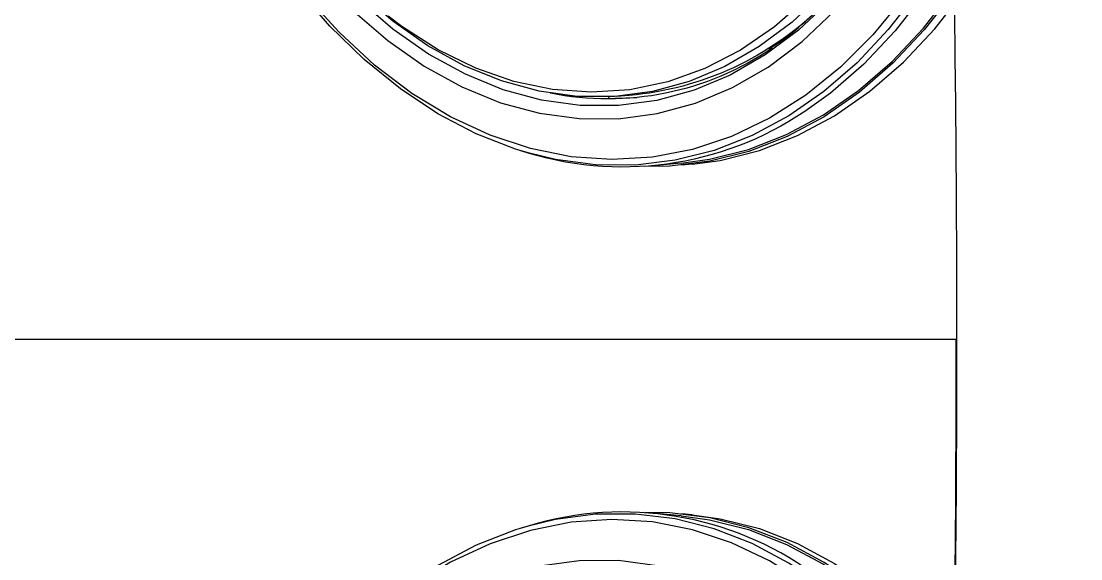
# Model space of a CAD drawing. Extents: x 0 to 84, y -21 to 126.
# Drawn here: x 69.053 to 71.93, y 38.429 to 39.888 of the extents above; entities that cross this region are included whole.
import ezdxf

# ---------------------------------------------------------------- set-up
doc = ezdxf.new("R2010")
doc.units = 0
doc.header["$MEASUREMENT"] = 0
doc.layers.add('1', color=4, linetype='Continuous')
doc.layers.add('DIM', color=3, linetype='Continuous')
doc.layers.add('GEOMETRY', color=3, linetype='Continuous', lineweight=25)

# ---------------------------------------------------------------- blocks, each defined once
blk = doc.blocks.new('3.5 MID JET')
at = {"layer": 'GEOMETRY'}
for p, q in [((-1.9943, -1.5095), (-1.9905, -1.5379)), ((-1.9851, -1.5372), (-1.975, -1.6137)), ((-1.7847, -1.615), (-1.768, -1.7026)), ((-1.7741, -1.6338), (-1.7687, -1.6683)), ((-1.7632, -1.6898), (-1.7712, -1.6894)), ((-1.7697, -1.6895), (-1.768, -1.7026)), ((-1.7466, -1.7731), (-1.7481, -1.7616)), ((-1.7466, -1.7731), (-1.7328, -1.8092))]:
    blk.add_line(p, q, dxfattribs=at)
at = {"layer": 'GEOMETRY', "color": 4, "flags": 128}
for points in [[(-0.5462, -0.0953), (-0.6999, -0.1326), (-0.8497, -0.1788), (-0.9944, -0.2335), (-1.1329, -0.2964), (-1.2641, -0.3669), (-1.3872, -0.4445), (-1.501, -0.5286), (-1.6048, -0.6185), (-1.6977, -0.7137), (-1.7791, -0.8133), (-1.8484, -0.9167), (-1.9049, -1.0229), (-1.9483, -1.1313), (-1.9783, -1.2409), (-1.9946, -1.351), (-1.9971, -1.4607), (-1.9858, -1.5692), (-1.9719, -1.6356)], [(-1.9851, -1.5372), (-1.9917, -1.4602), (-1.9892, -1.3509), (-1.9729, -1.2411), (-1.943, -1.1318), (-1.8997, -1.0237), (-1.8434, -0.9178), (-1.7743, -0.8148), (-1.6932, -0.7155), (-1.6005, -0.6206), (-1.497, -0.5309), (-1.3835, -0.447), (-1.2609, -0.3697), (-1.13, -0.2994), (-0.992, -0.2367), (-0.8477, -0.1821), (-0.6984, -0.1361), (-0.5451, -0.0989)], [(-1.6818, -0.8503), (-1.761, -0.9523), (-1.8272, -1.0578), (-1.8802, -1.1662), (-1.9193, -1.2764), (-1.9443, -1.3877), (-1.9551, -1.499), (-1.9514, -1.6096), (-1.9334, -1.7186), (-1.9011, -1.8249), (-1.8549, -1.9279), (-1.7951, -2.0267), (-1.7223, -2.1204), (-1.6368, -2.2084), (-1.5396, -2.2898), (-1.4313, -2.3641), (-1.3129, -2.4307)], [(-0.4829, -0.3905), (-0.6305, -0.4268), (-0.7738, -0.4723), (-0.9117, -0.5267), (-1.0427, -0.5895), (-1.1657, -0.6602), (-1.2796, -0.738), (-1.3835, -0.8222), (-1.4762, -0.9122), (-1.557, -1.007), (-1.6252, -1.1059), (-1.6801, -1.208), (-1.7213, -1.3122), (-1.7483, -1.4177), (-1.761, -1.5235), (-1.7592, -1.6287), (-1.7429, -1.7322), (-1.7123, -1.8333), (-1.6676, -1.9308), (-1.6093, -2.0241), (-1.5379, -2.1122), (-1.454, -2.1942), (-1.4185, -2.2241)], [(-1.0825, -0.5849), (-1.1586, -0.6289), (-1.2716, -0.704), (-1.3752, -0.7853), (-1.4685, -0.8722), (-1.5506, -0.964), (-1.6209, -1.0598), (-1.6788, -1.1588), (-1.7237, -1.2603), (-1.7553, -1.3632), (-1.7733, -1.4668), (-1.7776, -1.5702), (-1.7681, -1.6724), (-1.7449, -1.7726), (-1.7082, -1.87), (-1.6583, -1.9637), (-1.5956, -2.053), (-1.5208, -2.137), (-1.4343, -2.215), (-1.337, -2.2864), (-1.2297, -2.3506), (-1.1784, -2.377)]]:
    blk.add_lwpolyline(points, dxfattribs=at)
at = {"layer": 'GEOMETRY', "flags": 128}
for points in [[(-0.5318, -0.1951), (-0.6845, -0.2321), (-0.8333, -0.2781), (-0.977, -0.3324), (-1.1146, -0.3949), (-1.245, -0.4649), (-1.3672, -0.542), (-1.4803, -0.6256), (-1.5834, -0.715), (-1.6757, -0.8095), (-1.7566, -0.9085), (-1.8254, -1.0111), (-1.8816, -1.1167), (-1.9247, -1.2243), (-1.9545, -1.3333), (-1.9707, -1.4427), (-1.9732, -1.5516), (-1.962, -1.6594), (-1.9371, -1.7652), (-1.8988, -1.8681), (-1.8667, -1.9332)], [(-0.5351, -0.1753), (-0.6883, -0.2125), (-0.8377, -0.2586), (-0.9819, -0.3131), (-1.12, -0.3758), (-1.2508, -0.4461), (-1.3735, -0.5235), (-1.487, -0.6073), (-1.5904, -0.697), (-1.6831, -0.7919), (-1.7643, -0.8912), (-1.8333, -0.9942), (-1.8897, -1.1002), (-1.9225, -1.1787)], [(-1.9943, -1.5095), (-2.0009, -1.4323), (-1.9984, -1.3226), (-1.9821, -1.2125), (-1.9521, -1.1028), (-1.9086, -0.9945), (-1.8521, -0.8882), (-1.7829, -0.7849), (-1.7014, -0.6853), (-1.6085, -0.5901), (-1.5047, -0.5001), (-1.3909, -0.416), (-1.2679, -0.3384), (-1.1366, -0.2679), (-1.0495, -0.2271)], [(-1.3818, -2.3142), (-1.4828, -2.2401), (-1.5725, -2.1591), (-1.6502, -2.0719), (-1.7152, -1.9793), (-1.7669, -1.8821), (-1.805, -1.781), (-1.8291, -1.677), (-1.839, -1.5709), (-1.8345, -1.4637), (-1.8158, -1.3562), (-1.783, -1.2494), (-1.7364, -1.1441), (-1.6764, -1.0413)], [(-1.6447, -1.0461), (-1.7035, -1.1467), (-1.7491, -1.2497), (-1.7812, -1.3542), (-1.7995, -1.4594), (-1.8038, -1.5644), (-1.7941, -1.6682), (-1.7706, -1.77), (-1.7333, -1.8689), (-1.6826, -1.9641), (-1.619, -2.0548), (-1.543, -2.1401), (-1.4552, -2.2193), (-1.3564, -2.2918)], [(-1.8667, -1.9332), (-1.8472, -1.9673), (-1.783, -2.0622), (-1.7064, -2.152), (-1.6181, -2.236), (-1.5188, -2.3136), (-1.4093, -2.3842), (-1.2903, -2.4472), (-1.1627, -2.5022), (-1.0276, -2.5488), (-0.886, -2.5865), (-0.7389, -2.6152), (-0.5875, -2.6345), (-0.4328, -2.6444), (-0.2762, -2.6448), (-0.1188, -2.6356), (0.0383, -2.6169), (0.1938, -2.589)]]:
    blk.add_lwpolyline(points, dxfattribs=at)
at = {"layer": 'GEOMETRY'}
for centre, radius, start, end in [((-0.9358, -1.5173), 0.8464, 148.0937, 187.9126), ((-1.0964, -1.4974), 0.8855, 158.9012, 211.2334), ((-0.9975, -1.5162), 0.7928, 158.6303, 204.2715)]:
    blk.add_arc(centre, radius, start, end, dxfattribs=at)
blk.add_open_spline([(-1.7358, -1.2368), (-1.7335, -1.23), (-1.7207, -1.1911), (-1.6853, -1.1213), (-1.6387, -1.0404), (-1.6019, -0.9927), (-1.5882, -0.9749)], degree=3, knots=[0, 0, 0, 0, 0.075677, 0.432071, 0.787556, 1, 1, 1, 1], dxfattribs=at)
blk = doc.blocks.new('PRODIGY')
at = {"layer": '1', "color": 3, "linetype": 'Continuous', "lineweight": 25}
for points, knots in [([(71.5845, 40.024), (71.5877, 39.8573), (71.5897, 39.6906), (71.5922, 39.3573), (71.5928, 39.1906), (71.5928, 39.024)], [0, 0, 0, 0, 0.5, 0.5, 1, 1, 1, 1]), ([(71.5845, 40.0237), (71.5877, 39.8571), (71.5897, 39.6904), (71.5922, 39.3572), (71.5928, 39.1906), (71.5928, 39.024)], [0, 0, 0, 0, 0.5, 0.5, 1, 1, 1, 1]), ([(71.5918, 39.024), (71.5189, 39.024), (71.4432, 39.024), (71.285, 39.024), (71.2025, 39.024), (71.0291, 39.024), (70.9382, 39.024), (70.7945, 39.024), (70.7454, 39.024), (70.6444, 39.024), (70.5926, 39.024), (70.4324, 39.024), (70.3195, 39.024), (70.0774, 39.024), (69.9484, 39.024), (69.6707, 39.024), (69.5221, 39.024), (69.2822, 39.024), (69.1995, 39.024), (69.0276, 39.024), (68.9384, 39.024), (68.753, 39.024), (68.6567, 39.024), (68.457, 39.024), (68.3535, 39.024), (68.1395, 39.024), (68.0289, 39.024), (67.8011, 39.024), (67.6838, 39.024), (67.443, 39.024), (67.3194, 39.024), (67.0669, 39.024), (66.9379, 39.024), (66.6766, 39.024), (66.5444, 39.024), (66.2782, 39.024), (66.1442, 39.024), (65.8751, 39.024), (65.7399, 39.024), (65.4685, 39.024), (65.3325, 39.024), (65.061, 39.024), (64.9257, 39.024), (64.6564, 39.024), (64.5225, 39.024), (64.2565, 39.024), (64.1243, 39.024), (63.8609, 39.024), (63.7296, 39.024), (63.3372, 39.024), (63.0778, 39.024), (62.8212, 39.024)], [0, 0, 0, 0, 0.0625, 0.0625, 0.125, 0.125, 0.1875, 0.1875, 0.21875, 0.21875, 0.25, 0.25, 0.3125, 0.3125, 0.375, 0.375, 0.4375, 0.4375, 0.46875, 0.46875, 0.5, 0.5, 0.53125, 0.53125, 0.5625, 0.5625, 0.59375, 0.59375, 0.625, 0.625, 0.65625, 0.65625, 0.6875, 0.6875, 0.71875, 0.71875, 0.75, 0.75, 0.78125, 0.78125, 0.8125, 0.8125, 0.84375, 0.84375, 0.875, 0.875, 0.90625, 0.90625, 0.9375, 0.9375, 1, 1, 1, 1]), ([(71.5928, 39.024), (71.5928, 38.8574), (71.5922, 38.6908), (71.5893, 38.3575), (71.587, 38.1909), (71.5832, 38.0242)], [0, 0, 0, 0, 0.5, 0.5, 1, 1, 1, 1])]:
    blk.add_open_spline(points, degree=3, knots=knots, dxfattribs=at)
blk.add_open_spline([(71.5832, 38.024), (71.5912, 38.3927), (71.5915, 38.7274), (71.5918, 39.024)], degree=3, dxfattribs=at)
at = {"layer": 'DIM', "xscale": -1, "rotation": 282.8865046255843}
blk.add_blockref('3.5 MID JET', (71.9011, 41.7803), dxfattribs=at)
at = {"layer": 'DIM', "rotation": 257.1134953744158}
blk.add_blockref('3.5 MID JET', (71.9011, 36.2677), dxfattribs=at)

msp = doc.modelspace()

# ---------------------------------------------------------------- block references
at = {"layer": '1'}
msp.add_blockref('PRODIGY', (0, 0), dxfattribs=at)

doc.saveas('drawing.dxf')
